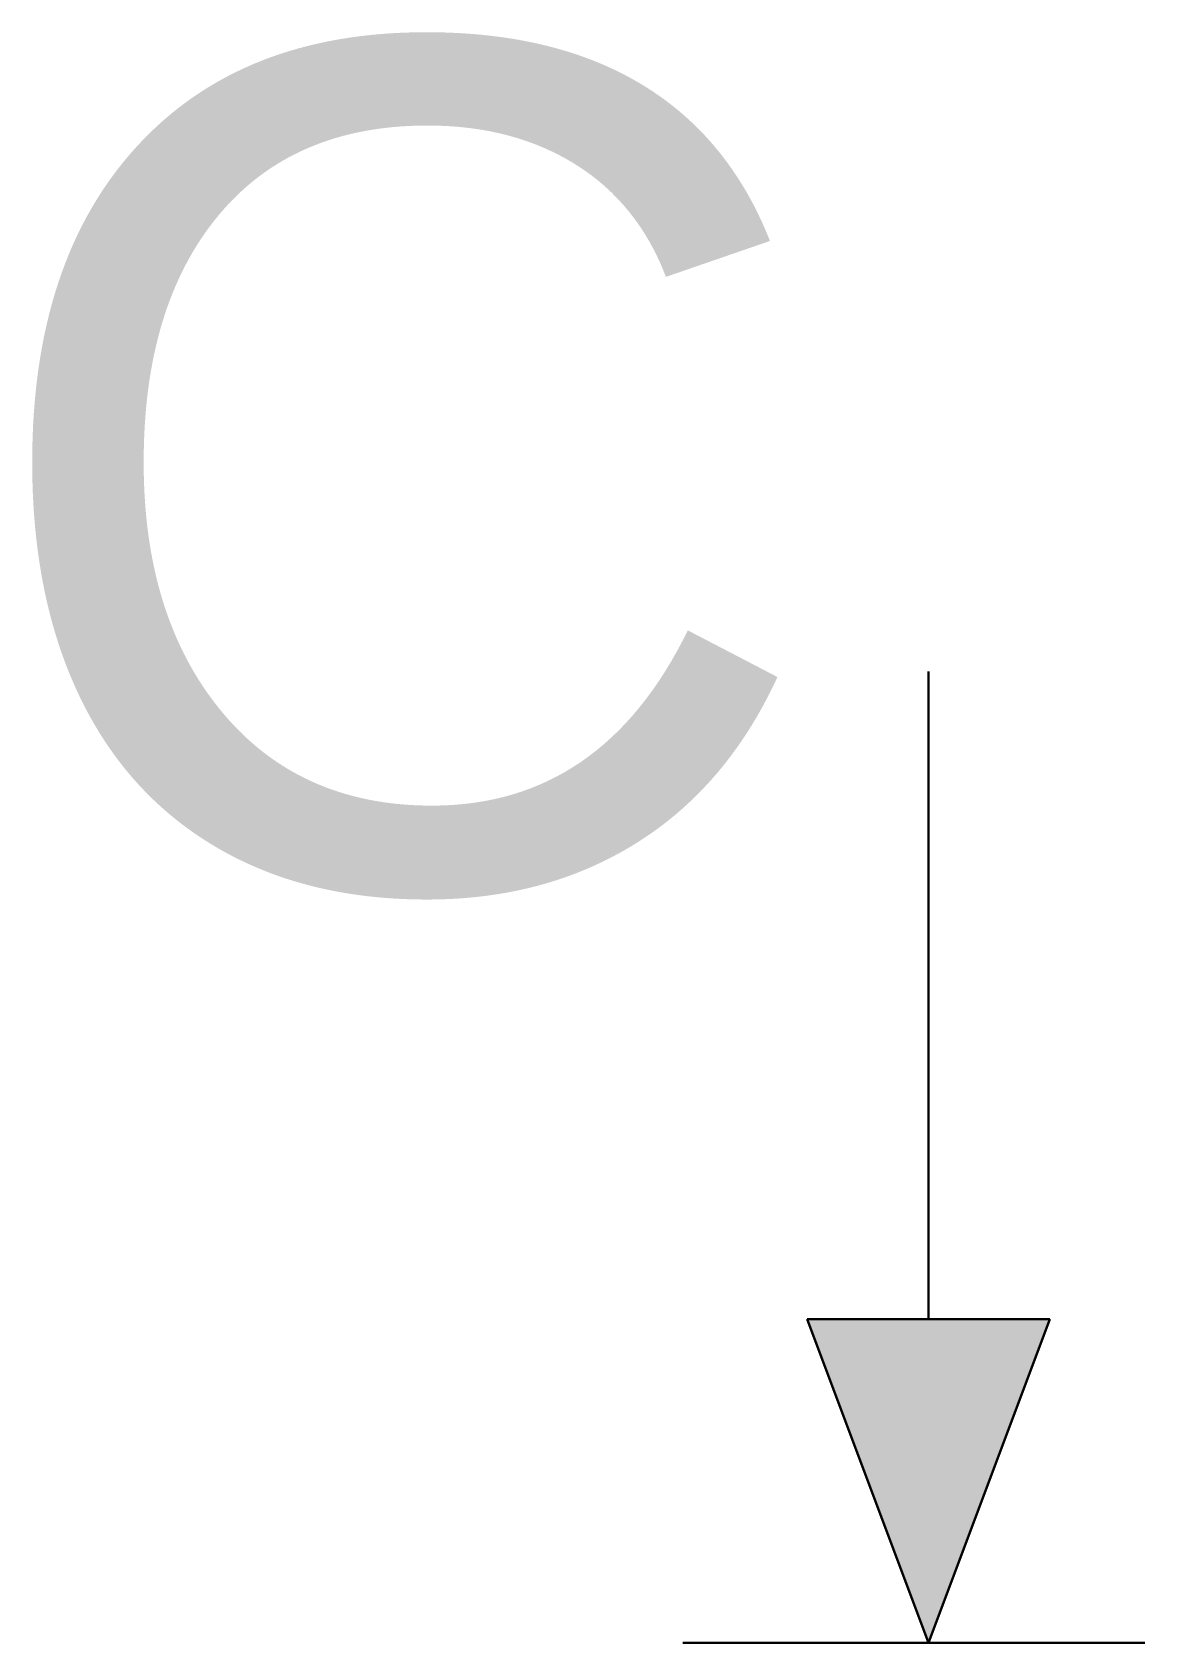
# Model space of a CAD drawing. Header units: millimetres. Extents: x 20 to 56, y 10 to 255.
# Drawn here: x 34.41 to 41.29, y 245.28 to 255.23 of the extents above; entities outside this region: 3.
import ezdxf

# ---------------------------------------------------------------- set-up
doc = ezdxf.new("R2010")
doc.units = ezdxf.units.MM
doc.header["$LTSCALE"] = 0.5
doc.layers.add('Linii groase', color=7, linetype='Continuous', lineweight=30)
doc.layers.add('Subtire', color=7, linetype='Continuous', lineweight=25)
doc.styles.add('ARIAL', font='arial.ttf')
doc.styles.get("Standard").update_dxf_attribs({"font": 'arial.ttf'})

msp = doc.modelspace()

# ---------------------------------------------------------------- hatches: boundary and pattern name
at = {"layer": 'Linii groase'}
h = msp.add_hatch(color=256, dxfattribs=at)
h.dxf.hatch_style = 1
h.paths.add_polyline_path([(40.7025, 247.2796), (39.9525, 247.2796), (39.2025, 247.2796), (39.9525, 245.2796)])

# ---------------------------------------------------------------- linework, layer by layer
for p, q in [((39.9525, 250.2796), (39.9525, 251.2796)), ((39.9525, 250.2796), (39.9525, 247.2796)), ((39.9525, 247.2796), (39.2025, 247.2796)), ((39.9525, 245.2796), (39.2025, 247.2796)), ((39.9525, 247.2796), (40.7025, 247.2796)), ((40.7025, 247.2796), (39.9525, 245.2796)), ((38.4345, 245.2796), (41.2894, 245.2796))]:
    msp.add_line(p, q, dxfattribs=at)
at = {"layer": 'Subtire'}
msp.add_line((20, 10), (30, 10), dxfattribs=at)

# ---------------------------------------------------------------- texts
at = {"color": 7, "linetype": 'Continuous', "lineweight": 25, "char_height": 3.5, "attachment_point": 1, "style": 'ARIAL'}
for s, insert in [('Format:', (32.4424, 16.8386)), ('A4', (50.1645, 16.8288))]:
    msp.add_mtext(s, dxfattribs=dict(at, insert=insert))
at = {"layer": 'Linii groase', "insert": (34.0443, 255.1511), "char_height": 5.2063, "attachment_point": 1}
msp.add_mtext_dynamic_manual_height_columns('C', width=5.206255, gutter_width=26.0313, heights=[1.7728], dxfattribs=at)

doc.saveas('drawing.dxf')
